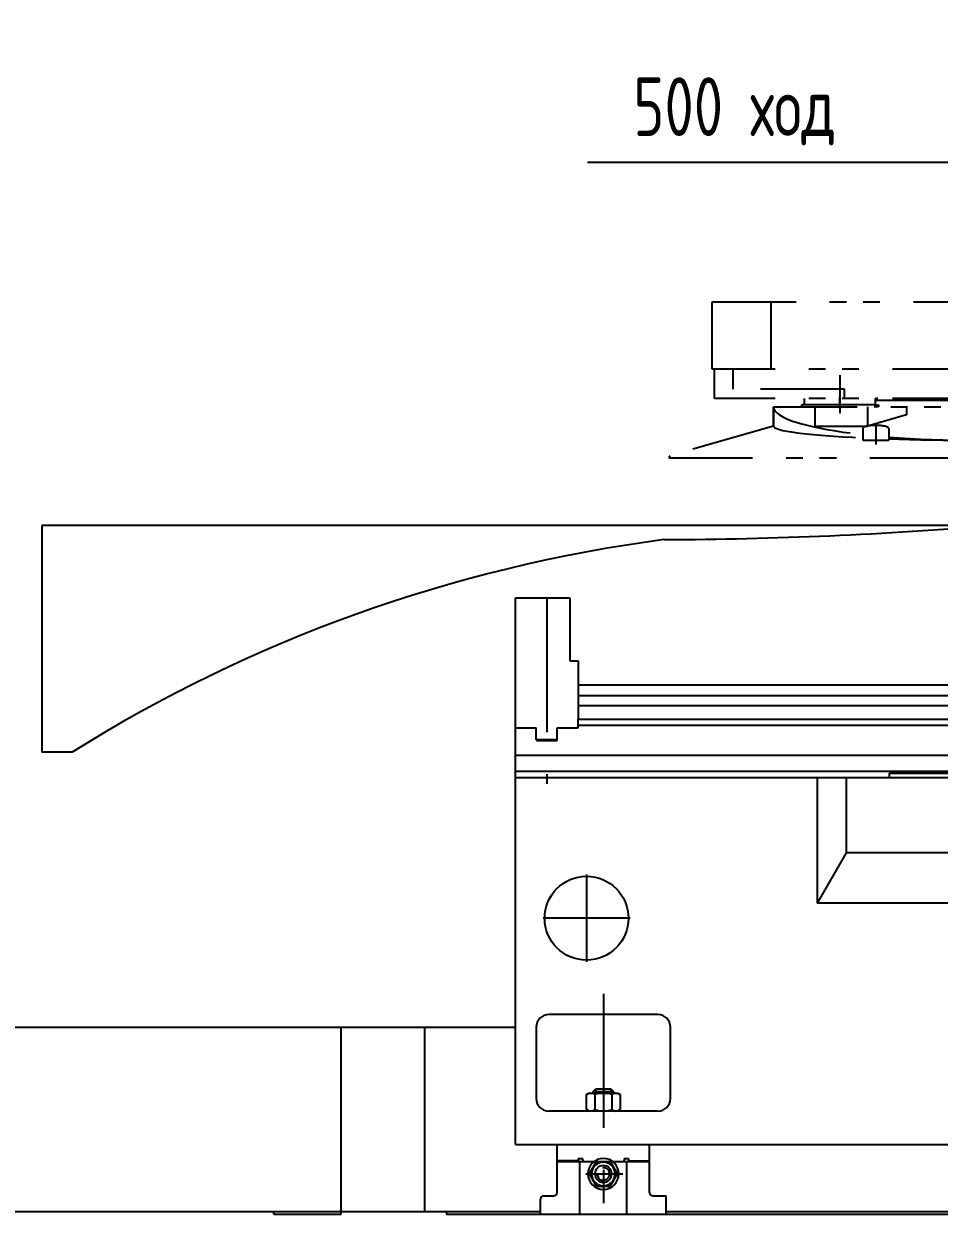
# Model space of a CAD drawing. Extents: x 387 to 958, y 84 to 319.
# Drawn here: x 795.5 to 850.1, y 84.1 to 155.1 of the extents above; entities that cross this region are included whole.
import ezdxf

# ---------------------------------------------------------------- set-up
doc = ezdxf.new("R2010")
doc.units = 0
doc.header["$PDMODE"] = 1
doc.linetypes.add('AXIS-MY', pattern=[15, 8, -2.5, 2, -2.5])
doc.linetypes.add('PHANTOM-MY', pattern=[12, 5, -2, 1, -1, 1, -2])
doc.layers.get('DEFPOINTS').update_dxf_attribs({"linetype": 'CONTINUOUS'})
for name, color, linetype in [('AXIS', 1, 'AXIS-MY'), ('DIM', 4, 'CONTINUOUS'), ('DWG', 7, 'CONTINUOUS'), ('HATCH', 132, 'CONTINUOUS'), ('LAYER2', 6, 'CONTINUOUS'), ('PHANTOM', 132, 'PHANTOM-MY')]:
    doc.layers.add(name, color=color, linetype=linetype)
doc.styles.add('MY-DIM', font='txt@cad.shx', dxfattribs={"width": 0.7})
doc.dimstyles.new('MY-STYLE', dxfattribs={"dimtxt": 3.5, "dimasz": 3.5, "dimexe": 1.25, "dimexo": 0, "dimgap": 1, "dimtad": 1, "dimdec": 4, "dimtxsty": 'MY-DIM', "dimcen": 2.5, "dimclrt": 7, "dimazin": 3, "dimtfac": 1, "dimtdec": 4, "dimtmove": 0, "dimatfit": 3, "dimtolj": 1, "dimtzin": 0})

# ---------------------------------------------------------------- blocks, each defined once
blk = doc.blocks.new('*D40')
at = {"layer": 'DEFPOINTS', "color": 0}
for p in [(852.344, 146.791), (852.344, 138.463), (877.344, 138.463)]:
    blk.add_point(p, dxfattribs=at)
at = {"layer": 'DIM', "color": 0}
for p, q in [((852.344, 138.463), (852.344, 148.041)), ((877.344, 138.463), (877.344, 148.041)), ((852.344, 146.791), (829.154, 146.791)), ((873.844, 146.791), (855.844, 146.791))]:
    blk.add_line(p, q, dxfattribs=at)
for points in [[(855.844, 147.375), (855.844, 146.208), (852.344, 146.791)], [(873.844, 147.375), (873.844, 146.208), (877.344, 146.791)]]:
    blk.add_solid(points, dxfattribs=at)
at = {"layer": 'DIM', "color": 7, "insert": (837.912, 149.833), "char_height": 3.5, "attachment_point": 5, "style": 'MY-DIM'}
blk.add_mtext('\\A1;500 ход', dxfattribs=at)

msp = doc.modelspace()

# ---------------------------------------------------------------- linework, layer by layer
at = {"layer": 'AXIS'}
for p, q in [((826.7191725, 120.8130194), (826.7191725, 109.7246555)), ((829.0941725, 104.3130194), (829.0941725, 99.1130194)), ((831.6941725, 101.7130194), (826.4941725, 101.7130194)), ((830.0941725, 97.2130194), (830.0941725, 84.0630194)), ((829.0477975, 86.4630194), (831.2523379, 86.4630194))]:
    msp.add_line(p, q, dxfattribs=at)
at = {"layer": 'DWG'}
for p, q in [((857.0941725, 125.142635), (796.5941725, 125.142635)), ((796.5941725, 125.142635), (796.5941725, 111.6130194)), ((849.4436015, 125.142635), (847.6325885, 125.142635)), ((824.8441725, 120.8130194), (828.0941725, 120.8130194)), ((824.8441725, 113.0630194), (824.8441725, 120.8130194)), ((828.0941725, 120.8130194), (828.0941725, 117.0630194)), ((828.0941725, 117.0630194), (828.5941725, 117.0630194)), ((828.5941725, 117.0630194), (828.5941725, 113.5930194)), ((855.7825341, 115.6055194), (828.5941725, 115.6055194)), ((855.8091525, 114.9755194), (828.5941725, 114.9755194)), ((855.8091525, 114.3755194), (828.5941725, 114.3755194)), ((828.5941725, 113.5930194), (926.0941725, 113.5930194)), ((828.5941725, 113.0630194), (828.5941725, 113.5930194)), ((824.8441725, 88.2130194), (824.8441725, 113.0630194)), ((824.8441725, 113.0630194), (826.0941725, 113.0630194)), ((826.0441725, 113.0630194), (826.0941725, 113.0130194)), ((826.0941725, 112.3630194), (826.0941725, 113.0630194)), ((827.3441725, 112.3630194), (827.3441725, 113.0630194)), ((827.3441725, 113.0130194), (827.3941725, 113.0630194)), ((827.3441725, 113.0630194), (828.5941725, 113.0630194)), ((926.0941725, 113.2130194), (828.5941725, 113.2130194)), ((826.0941725, 112.4130194), (826.1441725, 112.3630194)), ((826.1441725, 112.3630194), (827.2941725, 112.3630194)), ((826.1441725, 112.3130194), (827.2941725, 112.3130194)), ((827.3441725, 112.4130194), (827.2941725, 112.3630194)), ((798.4051856, 111.6130194), (796.5941725, 111.6130194)), ((929.8441725, 111.4130194), (824.8441725, 111.4130194)), ((824.8441725, 110.4753099), (929.8441725, 110.4753099)), ((824.8441725, 110.1130194), (929.8441725, 110.1130194)), ((842.8441725, 110.1130194), (842.8441725, 102.6130194)), ((844.5762234, 110.1130194), (844.5762234, 105.6130194)), ((847.1441725, 110.3630194), (847.1441725, 110.1130194)), ((847.1441725, 110.3630194), (857.1441725, 110.3630194)), ((844.5762234, 105.6130194), (842.8441725, 102.6130194)), ((859.3141997, 105.6130194), (844.5762234, 105.6130194)), ((860.1180473, 102.6130194), (842.8441725, 102.6130194)), ((833.3441725, 95.9630194), (826.8441725, 95.9630194)), ((759.4441725, 95.2130194), (824.8441725, 95.2130194)), ((814.4441725, 84.0630194), (814.4441725, 95.2130194)), ((819.4441725, 84.2130194), (819.4441725, 95.2130194)), ((826.0941725, 95.2130194), (826.0941725, 90.9630194)), ((834.0941725, 90.9630194), (834.0941725, 95.2130194)), ((829.0941725, 91.1956433), (829.2541725, 91.2880194)), ((829.0941725, 90.3053954), (829.0941725, 91.1956433)), ((829.2541725, 91.2880194), (830.9341725, 91.2880194)), ((829.4941725, 91.3880194), (829.6441725, 91.5380194)), ((829.4941725, 91.2880194), (829.4941725, 91.3880194)), ((829.4941725, 91.3880194), (830.6941725, 91.3880194)), ((829.5941725, 91.1956433), (829.5941725, 90.3053954)), ((829.6441725, 91.5380194), (830.5441725, 91.5380194)), ((830.5441725, 91.5380194), (830.6941725, 91.3880194)), ((830.5941725, 91.1956433), (830.5941725, 90.3053954)), ((830.6941725, 91.3880194), (830.6941725, 91.2880194)), ((830.9341725, 91.2880194), (831.0941725, 91.1956433)), ((831.0941725, 91.1956433), (831.0941725, 90.3053954)), ((833.3441725, 90.2130194), (826.8441725, 90.2130194)), ((829.2541725, 90.2130194), (829.0941725, 90.3053954)), ((831.0941725, 90.3053954), (830.9341725, 90.2130194)), ((824.8441725, 88.2130194), (929.8441725, 88.2130194)), ((827.3441725, 85.3630194), (827.3441725, 88.2130194)), ((832.8441725, 85.3630194), (832.8441725, 88.2130194)), ((828.5941725, 87.3930194), (828.8441725, 87.3930194)), ((828.5941725, 87.3930194), (828.5941725, 87.2130194)), ((828.8441725, 87.3930194), (828.8681087, 87.2130194)), ((831.3441725, 87.3930194), (831.3202364, 87.2130194)), ((831.3441725, 87.3930194), (831.5941725, 87.3930194)), ((831.5941725, 87.3930194), (831.5941725, 87.2130194)), ((828.5941725, 87.2430194), (827.3441725, 87.2430194)), ((827.3441725, 87.2130194), (829.5441725, 87.2130194)), ((828.6941725, 84.0630194), (828.6941725, 87.2130194)), ((829.6754225, 87.1883157), (829.2566725, 86.4630194)), ((829.5441725, 87.2067431), (829.5441725, 87.2130194)), ((830.5129225, 87.1883157), (829.6754225, 87.1883157)), ((830.9316725, 86.4630194), (830.5129225, 87.1883157)), ((830.6441725, 87.2130194), (832.8441725, 87.2130194)), ((830.6441725, 87.2067431), (830.6441725, 87.2130194)), ((831.4941725, 84.0630194), (831.4941725, 87.2130194)), ((831.5941725, 87.2430194), (832.8441725, 87.2430194)), ((829.2566725, 86.4630194), (829.6754225, 85.7377231)), ((830.5129225, 85.7377231), (830.9316725, 86.4630194)), ((829.6754225, 85.7377231), (830.5129225, 85.7377231)), ((826.3441725, 84.0630194), (826.3441725, 84.9630194)), ((826.5441725, 85.1630194), (827.1441725, 85.1630194)), ((833.0441725, 85.1630194), (833.8441725, 85.1630194)), ((833.8441725, 84.0630194), (833.8441725, 85.1630194)), ((826.3441725, 84.2130194), (759.4441725, 84.2130194)), ((810.4441725, 84.0630194), (810.4441725, 84.2130194)), ((810.4441725, 84.0630194), (814.4441725, 84.0630194)), ((820.7441725, 84.2130194), (820.7441725, 84.0630194)), ((820.7441725, 84.0630194), (930.6441725, 84.0630194)), ((826.3441725, 84.0630194), (833.8441725, 84.0630194)), ((851.3441725, 84.2130194), (833.8441725, 84.2130194))]:
    msp.add_line(p, q, dxfattribs=at)
for points in [[(829.5941725, 91.1956433, 0.3695041723), (829.0941725, 91.1956433, 0.3695041723)], [(830.5941725, 91.1956433, 0.1847520861), (829.5941725, 91.1956433, 0.1847520861)], [(831.0941725, 91.1956433, 0.3695041723), (830.5941725, 91.1956433, 0.3695041723)], [(829.0941725, 90.3053954, 0.3695041723), (829.5941725, 90.3053954, 0.3695041723)], [(829.5941725, 90.3053954, 0.1847520861), (830.5941725, 90.3053954, 0.1847520861)], [(830.5941725, 90.3053954, 0.3695041723), (831.0941725, 90.3053954, 0.3695041723)]]:
    msp.add_lwpolyline(points, format="xyb", dxfattribs=at)
for points in [[(829.1691725, 86.4630194, 1), (831.0191725, 86.4630194, 1)], [(830.0941725, 87.1680194, 1), (830.0941725, 85.7580194, 1)], [(829.5941725, 86.4630194, 1), (830.5941725, 86.4630194, 1)]]:
    msp.add_lwpolyline(points, format="xyb", close=True, dxfattribs=at)
msp.add_circle((829.0941725, 101.7130194), 2.5, dxfattribs=at)
for centre, radius, start, end in [((826.1441725, 112.3630194), 0.05, 180, 270), ((827.2941725, 112.3630194), 0.05, 270, 0), ((826.8441725, 95.2130194), 0.75, 90, 180), ((833.3441725, 95.2130194), 0.75, 0, 90), ((826.8441725, 90.9630194), 0.75, 180, 270), ((833.3441725, 90.9630194), 0.75, 270, 0), ((827.1441725, 85.3630194), 0.2, 270, 0), ((833.0441725, 85.3630194), 0.2, 180, 270), ((826.5441725, 84.9630194), 0.2, 90, 180)]:
    msp.add_arc(centre, radius, start, end, dxfattribs=at)
at = {"layer": 'HATCH'}
for p, q in [((829.6441725, 91.2880194), (829.6441725, 91.5380194)), ((830.5441725, 91.2880194), (830.5441725, 91.5380194))]:
    msp.add_line(p, q, dxfattribs=at)
msp.add_arc((830.0941725, 86.4630194), 0.375, 189, 99, dxfattribs=at)
at = {"layer": 'LAYER2'}
for centre, radius, start, end in [((832.4367673, 383.2877181), 259.001498, 270.281218433, 274.660669702), ((845.2115389, 36.756361), 88.2856388, 97.486882743, 122.016908239)]:
    msp.add_arc(centre, radius, start, end, dxfattribs=at)
at = {"layer": 'PHANTOM'}
for p, q in [((836.5941725, 138.4630194), (852.3441725, 138.4630194)), ((836.5941725, 134.4630194), (836.5941725, 138.4630194)), ((840.0941725, 138.4630194), (840.0941725, 134.4630194)), ((852.3441725, 134.4630194), (836.5941725, 134.4630194)), ((836.7191725, 132.7130194), (836.7191725, 134.4630194)), ((852.3441725, 134.4630194), (837.8441725, 134.4630194)), ((837.8441725, 133.2630194), (837.8441725, 134.4630194)), ((844.2124446, 134.0958254), (844.2124446, 131.8307903)), ((844.4771131, 133.2630194), (837.8441725, 133.2630194)), ((844.2124446, 132.2380194), (844.2124446, 132.8130194)), ((844.4771131, 132.7130194), (844.4771131, 133.2630194)), ((852.3441725, 132.7130194), (836.7191725, 132.7130194)), ((840.2374446, 132.2130194), (864.4509005, 132.2130194)), ((840.2374446, 132.2130194), (840.2374446, 131.0652308)), ((840.2374446, 131.0652308), (840.2374446, 132.2130194)), ((846.2499446, 132.3380194), (841.9249446, 132.3380194)), ((844.7441725, 132.3380194), (841.9249446, 132.3380194)), ((841.9249446, 132.3380194), (841.9249446, 132.2130194)), ((841.9249446, 132.3380194), (841.9249446, 132.2130194)), ((841.9249446, 132.2130194), (842.1749446, 132.2130194)), ((842.0874446, 132.3380194), (842.0874446, 132.7130194)), ((842.0874446, 132.3380194), (842.0874446, 132.7130194)), ((842.7055646, 132.2130194), (842.7055646, 131.0652308)), ((845.8589435, 132.2130194), (845.8589435, 131.0652308)), ((846.2499446, 132.3380194), (846.4999446, 132.3380194)), ((846.4999446, 132.2130194), (846.2499446, 132.2130194)), ((846.4624446, 132.7130194), (846.3374446, 132.7130194)), ((846.3374446, 132.3380194), (846.3374446, 132.7130194)), ((846.3374446, 132.6130194), (852.3441725, 132.6130194)), ((846.4999446, 132.3380194), (846.4999446, 132.2130194)), ((848.1874446, 132.2130194), (848.1874446, 131.7375898)), ((848.1874446, 131.7375898), (845.8589435, 131.0652308)), ((840.2374446, 131.0652308), (834.0877029, 129.2894815)), ((842.7055646, 131.0652308), (845.8589435, 131.0652308)), ((845.5672201, 130.915802), (845.5672201, 130.2155788)), ((846.3429932, 131.243406), (846.3429932, 129.9697754)), ((847.1187663, 130.915802), (847.1187663, 130.2155788)), ((845.5672201, 130.2155788), (847.1187663, 130.2155788)), ((834.0877029, 129.2894815), (833.9941725, 129.1788995)), ((833.9941725, 129.1788995), (870.6941725, 129.1788995))]:
    msp.add_line(p, q, dxfattribs=at)
for centre, major_axis, ratio, start_param, end_param in [((852.3441725, 132.2130194), (-12.106728, 0), 0.1649859977, 0, 0.9766911757), ((852.3441725, 131.0652308), (-12.106728, 0), 0.0701801513, 0, 0.9766911757), ((846.3429932, 130.915802), (-0.7757731, 0), 0.2458090907, 3.1415926536, 6.2831853072), ((852.3441725, 132.2130194), (-12.106728, 0), 0.1649859977, 1.1245175508, 2.0170751028), ((852.3441725, 131.0652308), (-12.106728, 0), 0.0701801513, 1.1245175508, 2.0170751028)]:
    msp.add_ellipse(centre, major_axis=major_axis, ratio=ratio, start_param=start_param, end_param=end_param, dxfattribs=at)

# ---------------------------------------------------------------- dimensions: what is measured, and where the dimension line sits
at = {"layer": 'DIM'}
dim = msp.add_linear_dim(base=(852.3441725, 146.7914801), p1=(877.3441725, 138.4630194), p2=(852.3441725, 138.4630194), text='<> ход', dimstyle='MY-STYLE', override={"dimlfac": 20}, dxfattribs=at)
dim.commit()
dim.dimension.update_dxf_attribs({"geometry": '*D40', "text_midpoint": (837.9121991, 146.7914801), "dimtype": 160})

doc.saveas('drawing.dxf')
